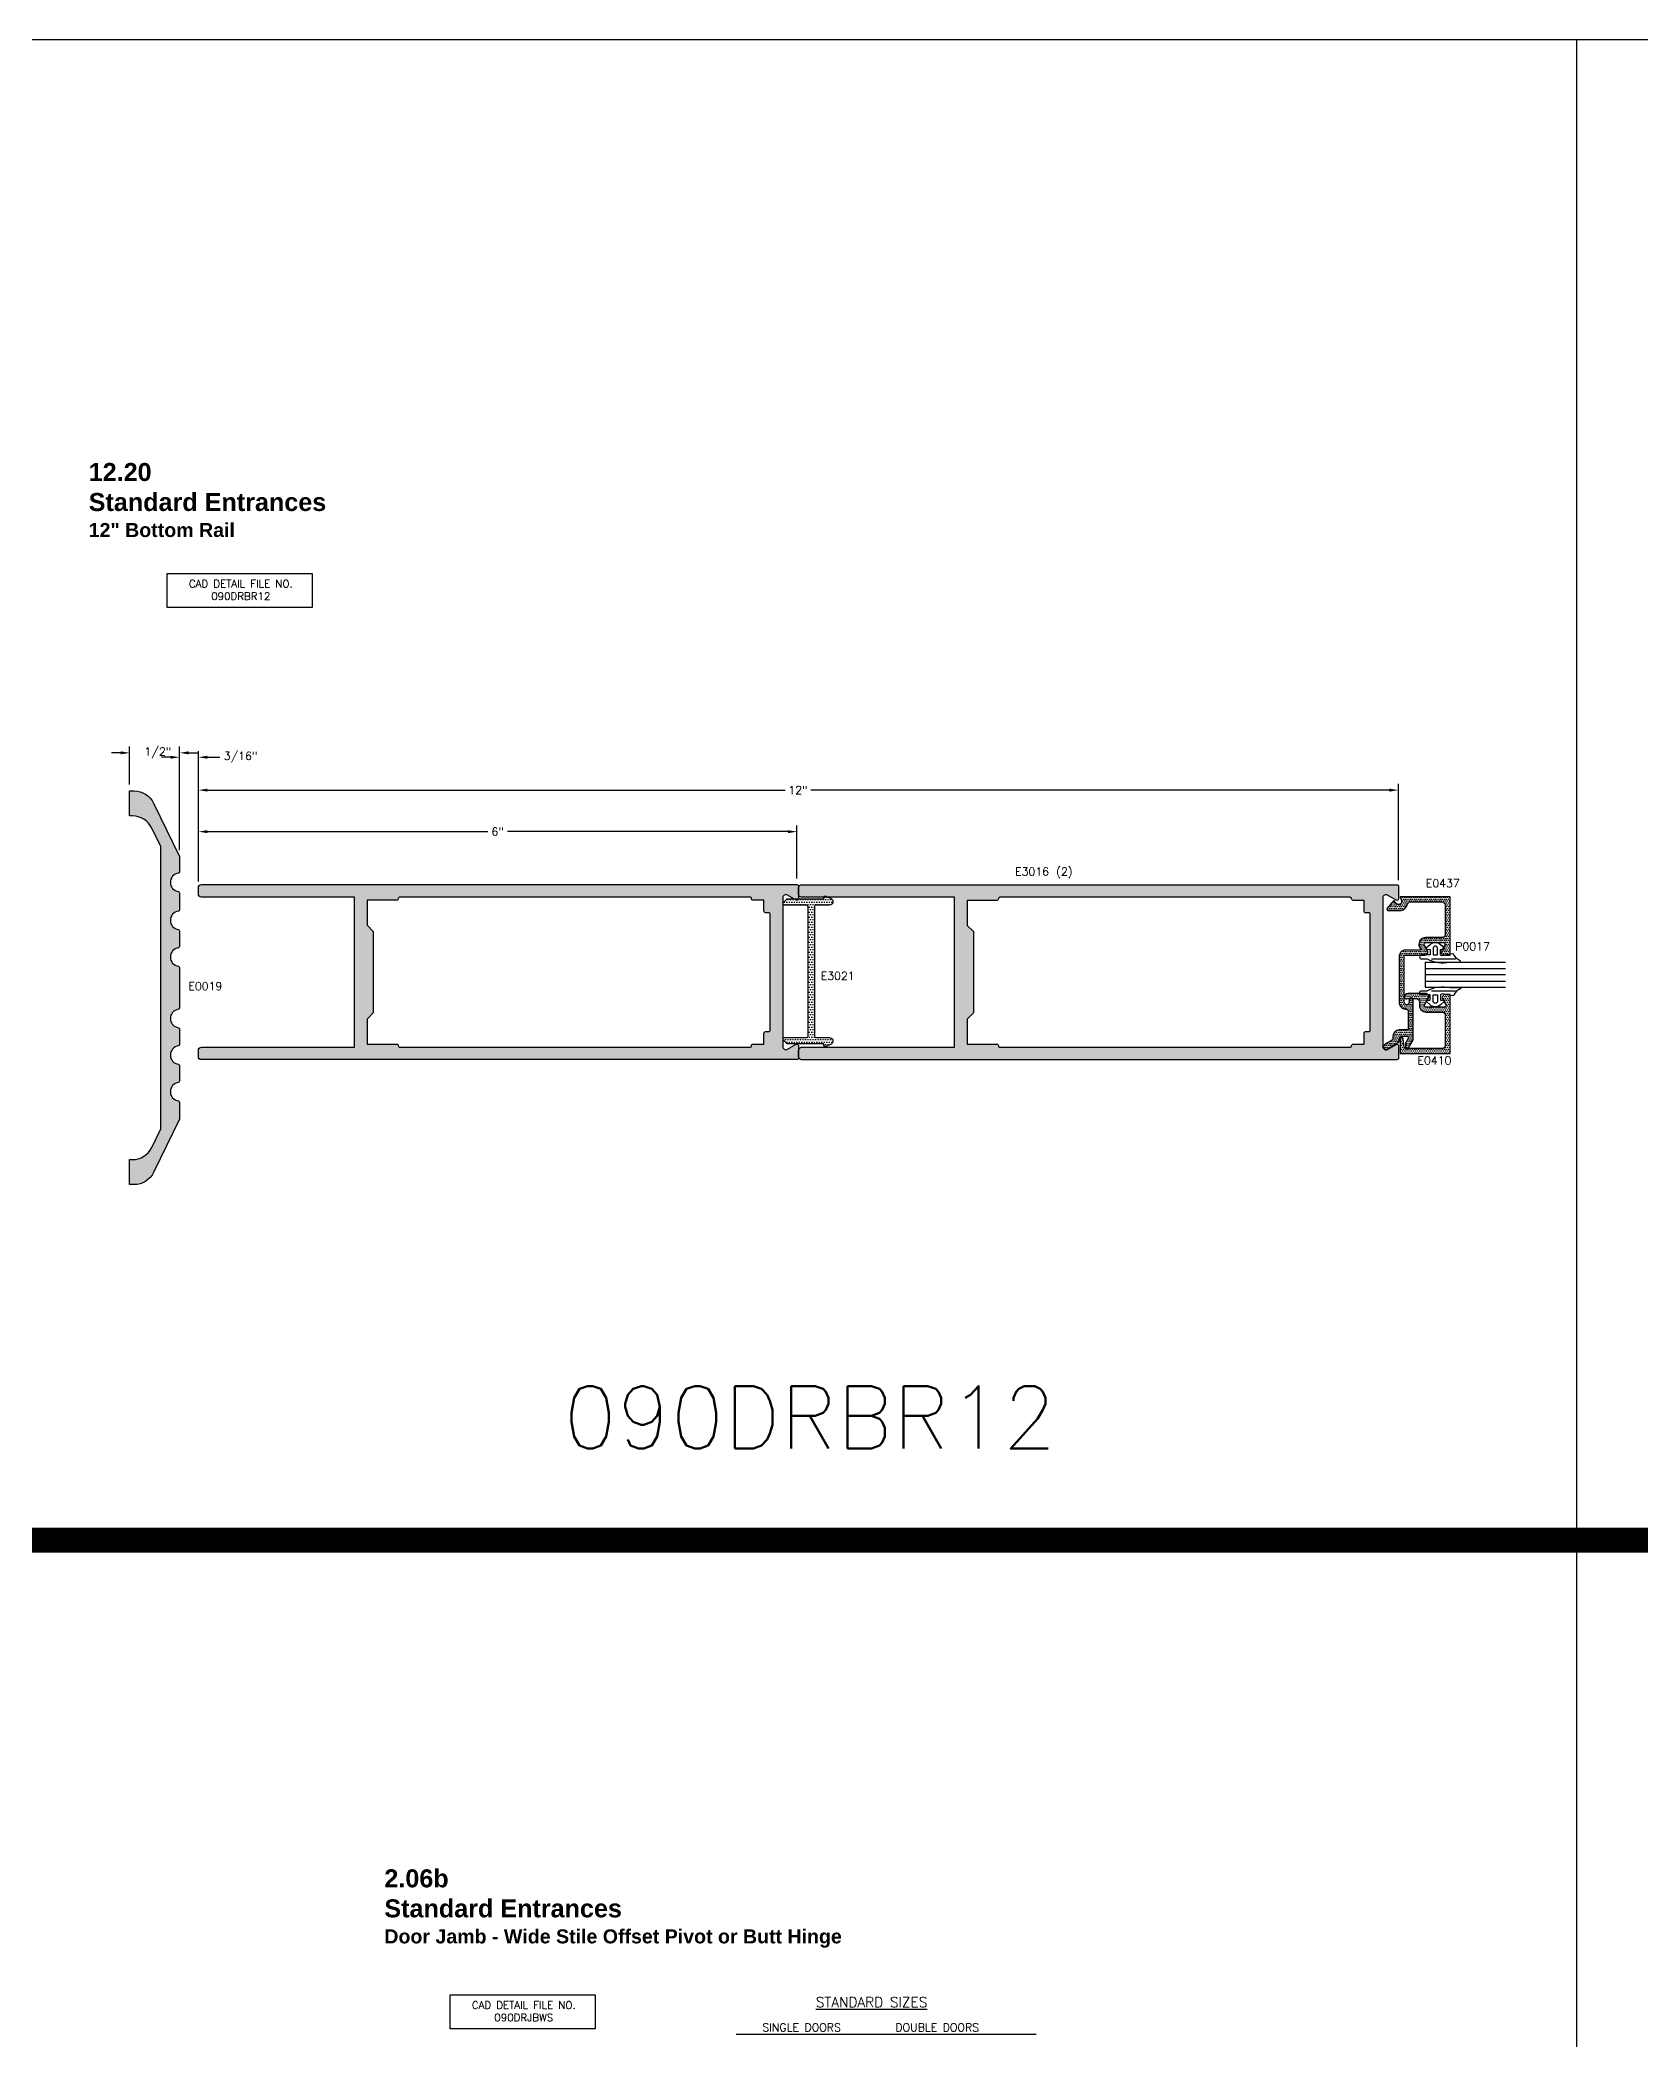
# Model space of a CAD drawing. Extents: x 0 to 130, y 0 to 90.
# Drawn here: x 59.54 to 75.54, y 69.89 to 89.88 of the extents above; entities that cross this region are included whole.
import ezdxf

# ---------------------------------------------------------------- set-up
doc = ezdxf.new("R2010")
doc.units = 0
doc.header["$MEASUREMENT"] = 0
doc.header["$PDMODE"] = 3
doc.layers.get('0').update_dxf_attribs({"linetype": 'CONTINUOUS'})
doc.layers.get('DEFPOINTS').update_dxf_attribs({"linetype": 'CONTINUOUS'})
for name, color, linetype in [('R-ANNO-DIMS', 3, 'CONTINUOUS'), ('R-ANNO-TEXT', 6, 'CONTINUOUS'), ('R-DET1', 4, 'CONTINUOUS'), ('R-DET2', 2, 'CONTINUOUS'), ('R-DET3', 5, 'CONTINUOUS'), ('R-OTLN', 1, 'CONTINUOUS'), ('R-PAT1', 5, 'CONTINUOUS'), ('TITLE', 7, 'CONTINUOUS')]:
    doc.layers.add(name, color=color, linetype=linetype)
doc.styles.get("Standard").update_dxf_attribs({"font": 'simplex'})
doc.dimstyles.new('1X', dxfattribs={"dimscale": 0, "dimtxt": 0.08, "dimasz": 0.09, "dimexe": 0.062, "dimexo": 0.062, "dimgap": 0.045, "dimtad": 0, "dimdec": 4, "dimzin": 4, "dimtxsty": 'STANDARD', "dimcen": 0, "dimazin": 3, "dimtp": 0.02, "dimtfac": 1, "dimtdec": 4, "dimtofl": 0, "dimtmove": 0, "dimatfit": 3, "dimtolj": 1, "dimtzin": 4})
pattern_1 = [(0, (59.336446, 75.35824), (0.015625, 0.03125), [0, -0.03125])]
pattern_2 = [(0, (66.070017, 76.413997), (0.009375, 0.01875), [0, -0.01875])]

# ---------------------------------------------------------------- blocks, each defined once
blk = doc.blocks.new('*D24')
at = {"layer": 'DEFPOINTS', "color": 0}
for p in [(60.94, 82.751), (60.44, 82.371), (60.94, 81.715)]:
    blk.add_point(p, dxfattribs=at)
at = {"layer": 'R-ANNO-DIMS', "color": 0}
for p, q in [((60.44, 82.433), (60.44, 82.813)), ((60.94, 81.777), (60.94, 82.813)), ((60.35, 82.751), (60.26, 82.751)), ((61.03, 82.751), (61.12, 82.751))]:
    blk.add_line(p, q, dxfattribs=at)
for points in [[(60.35, 82.766), (60.35, 82.736), (60.44, 82.751)], [(61.03, 82.766), (61.03, 82.736), (60.94, 82.751)]]:
    blk.add_solid(points, dxfattribs=at)
at = {"layer": 'R-ANNO-DIMS', "color": 0, "insert": (60.723, 82.751), "char_height": 0.08, "attachment_point": 5}
blk.add_mtext('\\A1;1/2"', dxfattribs=at)
blk = doc.blocks.new('E0019')
blk.add_lwpolyline([(0.173, -5.364), (0.574, -5.364, -0.373966), (0.589, -5.376, 0.869538), (0.773, -5.376, -0.373966), (0.788, -5.364), (0.94, -5.364, -0.373966), (0.955, -5.376, 0.869538), (1.139, -5.376, -0.373966), (1.154, -5.364), (1.306, -5.364, -0.373966), (1.321, -5.376, 0.869538), (1.505, -5.376, -0.373966), (1.52, -5.364), (1.686, -5.364), (2.22, -5.624, -0.286745), (2.342, -5.82), (2.342, -5.864), (2.092, -5.864), (2.092, -5.837, 0.286745), (1.97, -5.641), (1.785, -5.551), (0.373, -5.551), (-1.038, -5.551), (-1.223, -5.641, 0.286745), (-1.345, -5.837), (-1.345, -5.864), (-1.595, -5.864), (-1.595, -5.82, -0.286745), (-1.473, -5.624), (-0.939, -5.364), (-0.787, -5.364, -0.373976), (-0.772, -5.376, 0.86954), (-0.588, -5.376, -0.373972), (-0.573, -5.364), (-0.407, -5.364, -0.37404), (-0.392, -5.376, 0.869538), (-0.208, -5.376, -0.373968), (-0.193, -5.364), (-0.041, -5.364, -0.374014), (-0.026, -5.376, 0.86954), (0.158, -5.376, -0.373967)], format="xyb", close=True)
blk = doc.blocks.new('*D23')
at = {"layer": 'DEFPOINTS', "color": 0}
for p in [(61.128, 82.378), (61.128, 81.402), (73.128, 81.417)]:
    blk.add_point(p, dxfattribs=at)
at = {"layer": 'R-ANNO-DIMS', "color": 0}
for p, q in [((61.128, 81.464), (61.128, 82.44)), ((61.218, 82.378), (66.994, 82.378)), ((73.038, 82.378), (67.252, 82.378)), ((73.128, 81.479), (73.128, 82.44))]:
    blk.add_line(p, q, dxfattribs=at)
for points in [[(61.218, 82.393), (61.218, 82.363), (61.128, 82.378)], [(73.038, 82.393), (73.038, 82.363), (73.128, 82.378)]]:
    blk.add_solid(points, dxfattribs=at)
at = {"layer": 'R-ANNO-DIMS', "color": 0, "insert": (67.123, 82.378), "char_height": 0.08, "attachment_point": 5}
blk.add_mtext('\\A1;12"', dxfattribs=at)
blk = doc.blocks.new('*D25')
at = {"layer": 'DEFPOINTS', "color": 0}
for p in [(67.113, 81.963), (61.128, 81.402), (67.113, 81.433)]:
    blk.add_point(p, dxfattribs=at)
at = {"layer": 'R-ANNO-DIMS', "color": 0}
for p, q in [((61.128, 81.464), (61.128, 82.025)), ((61.218, 81.963), (64.022, 81.963)), ((67.023, 81.963), (64.219, 81.963)), ((67.113, 81.495), (67.113, 82.025))]:
    blk.add_line(p, q, dxfattribs=at)
for points in [[(61.218, 81.978), (61.218, 81.948), (61.128, 81.963)], [(67.023, 81.978), (67.023, 81.948), (67.113, 81.963)]]:
    blk.add_solid(points, dxfattribs=at)
at = {"layer": 'R-ANNO-DIMS', "color": 0, "insert": (64.12, 81.963), "char_height": 0.08, "attachment_point": 5}
blk.add_mtext('\\A1;6"', dxfattribs=at)
blk = doc.blocks.new('*D26')
at = {"layer": 'DEFPOINTS', "color": 0}
for p in [(61.128, 82.707), (60.94, 81.871), (61.128, 81.402)]:
    blk.add_point(p, dxfattribs=at)
at = {"layer": 'R-ANNO-DIMS', "color": 0}
for p, q in [((60.94, 81.933), (60.94, 82.769)), ((61.128, 81.464), (61.128, 82.769)), ((60.85, 82.707), (60.76, 82.707)), ((61.218, 82.707), (61.341, 82.707))]:
    blk.add_line(p, q, dxfattribs=at)
for points in [[(60.85, 82.722), (60.85, 82.692), (60.94, 82.707)], [(61.218, 82.722), (61.218, 82.692), (61.128, 82.707)]]:
    blk.add_solid(points, dxfattribs=at)
at = {"layer": 'R-ANNO-DIMS', "color": 0, "insert": (61.55, 82.707), "char_height": 0.08, "attachment_point": 5}
blk.add_mtext('\\A1;3/16"', dxfattribs=at)

msp = doc.modelspace()

# ---------------------------------------------------------------- hatches: boundary and pattern name
at = {"layer": 'R-PAT1'}
h = msp.add_hatch(dxfattribs=at)
h.set_pattern_fill('DOTS', color=256, scale=0.5, style=0)
h.set_pattern_definition([(0, (50.670052, 67.63487), (0.015625, 0.03125), [0, -0.03125])])
edge = h.paths.add_edge_path()
edge.add_line((60.9399305, 80.6026814), (60.9399305, 80.2015876))
edge.add_arc((60.9249305, 80.2015876), 0.015, -82.01641603, 0, ccw=False)
edge.add_arc((60.9399306, 80.094634), 0.0930003, 97.98358397, 262.01641603)
edge.add_arc((60.9249305, 79.9876804), 0.015, 0, 82.01641603, ccw=False)
edge.add_line((60.9399305, 79.9876804), (60.9399305, 79.8355866))
edge.add_arc((60.9249305, 79.8355866), 0.015, -82.01639592, 0, ccw=False)
edge.add_arc((60.9399305, 79.728634), 0.0929994, 97.98360408, 262.01639592)
edge.add_arc((60.9249305, 79.6216814), 0.015, 0, 82.01639592, ccw=False)
edge.add_line((60.9399305, 79.6216814), (60.9399305, 79.4695876))
edge.add_arc((60.9249305, 79.4695876), 0.015, -82.01641706, 0, ccw=False)
edge.add_arc((60.9399306, 79.362634), 0.0930004, 97.98358294, 262.01641706)
edge.add_arc((60.9249305, 79.2556804), 0.015, 0, 82.01641706, ccw=False)
edge.add_line((60.9399305, 79.2556804), (60.9399305, 79.0896342))
edge.add_line((60.9399305, 79.0896342), (60.6796935, 78.5560692))
edge.add_arc((60.4837564, 78.6516341), 0.218, 270, 334, ccw=False)
edge.add_line((60.4837564, 78.4336341), (60.4399305, 78.4336341))
edge.add_line((60.4399305, 78.4336341), (60.4399305, 78.68364))
edge.add_line((60.4399305, 78.68364), (60.4666171, 78.68364))
edge.add_arc((60.4666171, 78.90164), 0.218, 270, 334)
edge.add_line((60.6625542, 78.8060751), (60.7524305, 78.9903487))
edge.add_line((60.7524305, 78.9903487), (60.7524305, 80.402134))
edge.add_line((60.7524305, 80.402134), (60.7524305, 81.81392))
edge.add_line((60.7524305, 81.81392), (60.6625542, 81.9981936))
edge.add_arc((60.4666171, 81.9026287), 0.218, 26, 90)
edge.add_line((60.4666171, 82.1206287), (60.4399305, 82.1206287))
edge.add_line((60.4399305, 82.1206287), (60.4399305, 82.3706346))
edge.add_line((60.4399305, 82.3706346), (60.4837564, 82.3706346))
edge.add_arc((60.4837564, 82.1526346), 0.218, 26, 90, ccw=False)
edge.add_line((60.6796935, 82.2481995), (60.9399306, 81.7146343))
edge.add_line((60.9399306, 81.7146343), (60.9399305, 81.5625415))
edge.add_arc((60.9249308, 81.5625412), 0.0149997, -82.01712207, 0.00127834, ccw=False)
edge.add_arc((60.9399305, 81.4555882), 0.0929999, 97.983519, 262.01653234)
edge.add_arc((60.9249307, 81.3486352), 0.0149997, -0.0008002, 82.0167076, ccw=False)
edge.add_line((60.9399305, 81.348635), (60.9399305, 81.182588))
edge.add_arc((60.9249331, 81.1825864), 0.0149974, -82.02484822, 0.00633063, ccw=False)
edge.add_arc((60.9399307, 81.0756348), 0.0930006, 97.98360053, 262.01636732)
edge.add_arc((60.9249306, 80.968681), 0.015, 0, 82.01677177, ccw=False)
edge.add_line((60.9399306, 80.968681), (60.939931, 80.816588))
edge.add_arc((60.9249326, 80.8165873), 0.0149984, -82.02309577, 0.0028825, ccw=False)
edge.add_arc((60.9399305, 80.709635), 0.0930003, 97.98342376, 262.01646856)
edge.add_arc((60.9249305, 80.6026814), 0.015, 0, 82.01646856, ccw=False)
h = msp.add_hatch(dxfattribs=at)
h.set_pattern_fill('DOTS', color=256, scale=0.5, style=0)
h.set_pattern_definition(pattern_1)
edge = h.paths.add_edge_path()
edge.add_line((67.1279305, 81.4181346), (67.1279305, 81.2921346))
edge.add_arc((67.1129305, 81.292125), 0.015, -119.9999932, 0.03672806, ccw=False)
edge.add_line((67.1054305, 81.2791346), (67.0184305, 81.3293346))
edge.add_arc((67.0029305, 81.3024877), 0.031, 60.00003774, 179.91344951)
edge.add_line((66.9719305, 81.3025346), (66.9719305, 79.8137346))
edge.add_arc((67.0029305, 79.8137814), 0.031, 180.08655049, 299.99996226)
edge.add_line((67.0184305, 79.7869346), (67.1053305, 79.8370346))
edge.add_arc((67.1129661, 79.8241647), 0.0149645, -0.11536892, 120.68022575, ccw=False)
edge.add_line((67.1279305, 79.8241346), (67.1279305, 79.6981346))
edge.add_arc((67.1130773, 79.6979877), 0.0148539, -90.56635715, 0.56635715, ccw=False)
edge.add_line((67.1129305, 79.6831346), (61.1589305, 79.6831346))
edge.add_arc((61.159, 79.7142041), 0.0310696, 180.12822339, 269.87177661, ccw=False)
edge.add_line((61.1279305, 79.7141346), (61.1279305, 79.7771346))
edge.add_arc((61.159, 79.777065), 0.0310696, 90.12822339, 179.87177661, ccw=False)
edge.add_line((61.1589305, 79.8081346), (62.6899305, 79.8081346))
edge.add_line((62.6899305, 79.8081346), (62.6899305, 81.3081346))
edge.add_line((62.6899305, 81.3081346), (61.1589305, 81.3081346))
edge.add_arc((61.159, 81.3392041), 0.0310696, 180.12822339, 269.87177661, ccw=False)
edge.add_line((61.1279305, 81.3391346), (61.1279305, 81.4021346))
edge.add_arc((61.159, 81.402065), 0.0310696, 90.12822339, 179.87177661, ccw=False)
edge.add_line((61.1589305, 81.4331346), (67.1129305, 81.4331346))
edge.add_arc((67.1130773, 81.4182814), 0.0148539, -0.56635715, 90.56635715, ccw=False)
edge = h.paths.add_edge_path(flags=16)
edge.add_arc((66.6739756, 79.8241317), 0.0149991, 89.99673959, 179.99944057, ccw=False)
edge.add_line((66.6739764, 79.8391308), (66.7834754, 79.8391308))
edge.add_line((66.7834754, 79.8391308), (66.7834754, 79.9491308))
edge.add_arc((66.7984754, 79.9491308), 0.015, 90, 180, ccw=False)
edge.add_line((66.7984754, 79.9641308), (66.8309754, 79.9641308))
edge.add_arc((66.8309754, 79.9791308), 0.015, 270, 360)
edge.add_line((66.8459754, 79.9791308), (66.8459754, 81.1371308))
edge.add_arc((66.8309754, 81.1371308), 0.015, 360, 450)
edge.add_line((66.8309754, 81.1521308), (66.7984754, 81.1521308))
edge.add_arc((66.7984754, 81.1671308), 0.015, 180, 270, ccw=False)
edge.add_line((66.7834754, 81.1671308), (66.7834754, 81.2771308))
edge.add_line((66.7834754, 81.2771308), (66.6739754, 81.2771344))
edge.add_arc((66.6739754, 81.2921344), 0.015, 180, 270, ccw=False)
edge.add_line((66.6589754, 81.2921344), (66.6589754, 81.2931338))
edge.add_arc((66.6439764, 81.2931338), 0.014999, 360, 450)
edge.add_line((66.6439764, 81.3081328), (63.1421096, 81.3081328))
edge.add_arc((63.1419753, 81.2931325), 0.0150009, 89.48699299, 179.99675073)
edge.add_line((63.1269744, 81.2931334), (63.1269744, 81.292134))
edge.add_arc((63.1119744, 81.292134), 0.015, 269.48752927, 360, ccw=False)
edge.add_line((63.1118403, 81.2771346), (62.8149734, 81.2771346))
edge.add_line((62.8149734, 81.2771346), (62.8149734, 81.0271346))
edge.add_line((62.8149734, 81.0271346), (62.8769734, 80.9651343))
edge.add_line((62.8769734, 80.9651343), (62.8769734, 80.1511318))
edge.add_line((62.8769734, 80.1511318), (62.8149734, 80.0891308))
edge.add_line((62.8149734, 80.0891308), (62.8149734, 79.8391308))
edge.add_line((62.8149734, 79.8391308), (63.1118012, 79.8391308))
edge.add_arc((63.1119744, 79.8241318), 0.015, 0, 90.66159835, ccw=False)
edge.add_line((63.1269744, 79.8241318), (63.1269744, 79.8231318))
edge.add_arc((63.1419753, 79.8231326), 0.0150009, 180.0032461, 270.662128)
edge.add_line((63.1421486, 79.8081328), (66.6439764, 79.8081328))
edge.add_arc((66.6439764, 79.8231328), 0.015, 270, 360)
edge.add_line((66.6589764, 79.8231328), (66.6589764, 79.8241328))
h = msp.add_hatch(dxfattribs=at)
h.set_pattern_fill('DOTS', color=256, scale=0.5, style=0)
h.set_pattern_definition(pattern_1)
edge = h.paths.add_edge_path(flags=16)
edge.add_arc((72.6739756, 79.8231317), 0.0149991, 89.99673959, 179.99944057, ccw=False)
edge.add_line((72.6739764, 79.8381308), (72.7834754, 79.8381308))
edge.add_line((72.7834754, 79.8381308), (72.7834754, 79.9481308))
edge.add_arc((72.7984754, 79.9481308), 0.015, 90, 180, ccw=False)
edge.add_line((72.7984754, 79.9631308), (72.8309754, 79.9631308))
edge.add_arc((72.8309754, 79.9781308), 0.015, 270, 360)
edge.add_line((72.8459754, 79.9781308), (72.8459754, 81.1361308))
edge.add_arc((72.8309754, 81.1361308), 0.015, 0, 90)
edge.add_line((72.8309754, 81.1511308), (72.7984754, 81.1511308))
edge.add_arc((72.7984754, 81.1661308), 0.015, 180, 270, ccw=False)
edge.add_line((72.7834754, 81.1661308), (72.7834754, 81.2761308))
edge.add_line((72.7834754, 81.2761308), (72.6739754, 81.2761344))
edge.add_arc((72.6739754, 81.2911344), 0.015, 180, 270, ccw=False)
edge.add_line((72.6589754, 81.2911344), (72.6589754, 81.2921338))
edge.add_arc((72.6439764, 81.2921338), 0.014999, 0, 90)
edge.add_line((72.6439764, 81.3071328), (69.1421096, 81.3071328))
edge.add_arc((69.1419753, 81.2921325), 0.0150009, 89.48699299, 179.99675073)
edge.add_line((69.1269744, 81.2921334), (69.1269744, 81.291134))
edge.add_arc((69.1119744, 81.291134), 0.015, 269.48752927, 360, ccw=False)
edge.add_line((69.1118403, 81.2761346), (68.8149734, 81.2761346))
edge.add_line((68.8149734, 81.2761346), (68.8149734, 81.0261346))
edge.add_line((68.8149734, 81.0261346), (68.8769734, 80.9641343))
edge.add_line((68.8769734, 80.9641343), (68.8769734, 80.1501318))
edge.add_line((68.8769734, 80.1501318), (68.8149734, 80.0881308))
edge.add_line((68.8149734, 80.0881308), (68.8149734, 79.8381308))
edge.add_line((68.8149734, 79.8381308), (69.1118012, 79.8381308))
edge.add_arc((69.1119744, 79.8231318), 0.015, 0, 90.66159835, ccw=False)
edge.add_line((69.1269744, 79.8231318), (69.1269744, 79.8221318))
edge.add_arc((69.1419753, 79.8221326), 0.0150009, 180.0032461, 270.662128)
edge.add_line((69.1421486, 79.8071328), (72.6439764, 79.8071328))
edge.add_arc((72.6439764, 79.8221328), 0.015, 270, 360)
edge.add_line((72.6589764, 79.8221328), (72.6589764, 79.8231328))
edge = h.paths.add_edge_path()
edge.add_line((73.1279305, 81.4171346), (73.1279305, 81.2911346))
edge.add_arc((73.1129305, 81.291125), 0.015, -119.9999932, 0.03672806, ccw=False)
edge.add_line((73.1054305, 81.2781346), (73.0184305, 81.3283346))
edge.add_arc((73.0029305, 81.3014877), 0.031, 60.00003774, 179.91344951)
edge.add_line((72.9719305, 81.3015346), (72.9719305, 79.8127346))
edge.add_arc((73.0029305, 79.8127814), 0.031, 180.08655049, 299.99996226)
edge.add_line((73.0184305, 79.7859346), (73.1053305, 79.8360346))
edge.add_arc((73.1129661, 79.8231647), 0.0149645, -0.11536892, 120.68022575, ccw=False)
edge.add_line((73.1279305, 79.8231346), (73.1279305, 79.6971346))
edge.add_arc((73.1130773, 79.6969877), 0.0148539, -90.56635715, 0.56635715, ccw=False)
edge.add_line((73.1129305, 79.6821346), (67.1589305, 79.6821346))
edge.add_arc((67.159, 79.7132041), 0.0310696, 180.12822339, 269.87177661, ccw=False)
edge.add_line((67.1279305, 79.7131346), (67.1279305, 79.7761346))
edge.add_arc((67.159, 79.776065), 0.0310696, 90.12822339, 179.87177661, ccw=False)
edge.add_line((67.1589305, 79.8071346), (68.6899305, 79.8071346))
edge.add_line((68.6899305, 79.8071346), (68.6899305, 81.3071346))
edge.add_line((68.6899305, 81.3071346), (67.1589305, 81.3071346))
edge.add_arc((67.159, 81.3382041), 0.0310696, 180.12822339, 269.87177661, ccw=False)
edge.add_line((67.1279305, 81.3381346), (67.1279305, 81.4011346))
edge.add_arc((67.159, 81.401065), 0.0310696, 90.12822339, 179.87177661, ccw=False)
edge.add_line((67.1589305, 81.4321346), (73.1129305, 81.4321346))
edge.add_arc((73.1130773, 81.4172814), 0.0148539, -0.56635715, 90.56635715, ccw=False)
h = msp.add_hatch(dxfattribs=at)
h.set_pattern_fill('DOTS', color=256, scale=0.4, style=0)
h.set_pattern_definition([(0, (59.336446, 75.358241), (0.0125, 0.025), [0, -0.025])])
edge = h.paths.add_edge_path()
edge.add_line((67.4397544, 81.2284076), (67.3030251, 81.2284076))
edge.add_arc((67.3030251, 81.2124076), 0.016, 90, 180.00453232)
edge.add_line((67.2870251, 81.2124064), (67.2871273, 79.9200327))
edge.add_arc((67.3031273, 79.920034), 0.016, 180.00453232, 270)
edge.add_line((67.3031273, 79.904034), (67.4397544, 79.904034))
edge.add_arc((67.4397544, 79.871034), 0.033, 0, 90, ccw=False)
edge.add_line((67.4727544, 79.871034), (67.4727544, 79.8686755))
edge.add_arc((67.4397544, 79.8686755), 0.033, -65.35568017, 0, ccw=False)
edge.add_line((67.4535149, 79.8386813), (67.4021199, 79.8151027))
edge.add_arc((67.3958651, 79.8287364), 0.015, 180, 294.64431983, ccw=False)
edge.add_line((67.3808651, 79.8287364), (67.3808651, 79.8409078))
edge.add_line((67.3808651, 79.8409078), (67.0223411, 79.8409078))
edge.add_arc((67.0223411, 79.8559078), 0.015, 225, 270, ccw=False)
edge.add_line((67.0117345, 79.8453012), (66.9792345, 79.8778012))
edge.add_arc((66.9898411, 79.8884078), 0.015, 90, 225, ccw=False)
edge.add_line((66.9898411, 79.9034078), (67.2089, 79.9034078))
edge.add_arc((67.2089, 79.9190328), 0.015625, 270, 360)
edge.add_line((67.224525, 79.9190328), (67.224525, 81.2134088))
edge.add_arc((67.209525, 81.2134076), 0.015, 0.00457397, 90)
edge.add_line((67.209525, 81.2284076), (66.9898411, 81.2284076))
edge.add_arc((66.9898411, 81.2434076), 0.015, 135, 270, ccw=False)
edge.add_line((66.9792345, 81.2540142), (67.0117345, 81.2865142))
edge.add_arc((67.0223411, 81.2759076), 0.015, 90, 135, ccw=False)
edge.add_line((67.0223411, 81.2909076), (67.3808651, 81.2909076))
edge.add_line((67.3808651, 81.2909076), (67.3808651, 81.3037052))
edge.add_arc((67.3958651, 81.3037052), 0.015, 65.35568017, 180, ccw=False)
edge.add_line((67.4021199, 81.3173389), (67.4535149, 81.2937603))
edge.add_arc((67.4397544, 81.2637662), 0.033, 0, 65.35568017, ccw=False)
edge.add_line((67.4727544, 81.2637662), (67.4727544, 81.2614076))
edge.add_arc((67.4397544, 81.2614076), 0.033, 270, 360, ccw=False)
h = msp.add_hatch(dxfattribs=at)
h.set_pattern_fill('DOTS', color=256, scale=0.3, style=0)
h.set_pattern_definition(pattern_2)
edge = h.paths.add_edge_path()
edge.add_line((73.2249202, 79.8952784), (73.1969305, 79.8467974))
edge.add_line((73.1969305, 79.8467974), (73.1969304, 79.8027794))
edge.add_arc((73.2119304, 79.8027794), 0.015, 180, 330.00003618)
edge.add_line((73.2249208, 79.7952794), (73.2749301, 79.8819004))
edge.add_line((73.2749301, 79.8819004), (73.27493, 80.2788614))
edge.add_arc((73.2549304, 80.2788614), 0.0199996, 0, 97.42321911)
edge.add_arc((73.2549296, 80.2788617), 0.0199992, 97.42114952, 180.00082691)
edge.add_line((73.2349304, 80.2788614), (73.2349306, 80.2568624))
edge.add_arc((73.2099306, 80.2568624), 0.025, -179.99770817, 0, ccw=False)
edge.add_line((73.1849306, 80.2568614), (73.1849305, 80.4872811))
edge.add_line((73.1849305, 80.4872811), (73.1849303, 80.7137787))
edge.add_arc((73.1999303, 80.7137787), 0.015, 90, 180, ccw=False)
edge.add_line((73.1999303, 80.7287787), (73.3904363, 80.7287802))
edge.add_arc((73.3904363, 80.7597802), 0.031, 270, 389.99998846)
edge.add_line((73.4172831, 80.7752802), (73.3849514, 80.8312787))
edge.add_arc((73.3979417, 80.8387787), 0.0149999, 90, 210.00015481, ccw=False)
edge.add_line((73.3979417, 80.8537786), (73.5799304, 80.8537787))
edge.add_arc((73.5799304, 80.8387787), 0.015, -30.00005931, 90, ccw=False)
edge.add_line((73.5929208, 80.8312787), (73.5605895, 80.7752802))
edge.add_arc((73.5874363, 80.7597802), 0.0310001, 149.99999305, 270)
edge.add_line((73.5874363, 80.7287801), (73.6449305, 80.7287819))
edge.add_line((73.6449305, 80.7287819), (73.6449305, 81.3097794))
edge.add_line((73.6449305, 81.3097794), (73.1449305, 81.3097794))
edge.add_line((73.1449305, 81.3097794), (73.1587165, 81.2752864))
edge.add_arc((73.1299304, 81.2637818), 0.0309999, -142.52509165, 21.78460925, ccw=False)
edge.add_line((73.1053282, 81.244921), (73.081303, 81.2758744))
edge.add_line((73.081303, 81.2758744), (73.0163157, 81.1984239))
edge.add_arc((73.0278055, 81.188781), 0.015, 139.99469487, 270)
edge.add_line((73.0278055, 81.173781), (73.1533711, 81.1737843))
edge.add_arc((73.1299305, 81.2637816), 0.0929999, 284.5988619, 343.60513802)
edge.add_arc((73.2488884, 81.2287819), 0.031, 90, 163.60501923, ccw=False)
edge.add_line((73.2488884, 81.2597819), (73.5639306, 81.2597819))
edge.add_arc((73.5639306, 81.2287819), 0.031, 0.00001848, 90, ccw=False)
edge.add_line((73.5949306, 81.2287819), (73.5949306, 80.9347794))
edge.add_arc((73.5639306, 80.9347794), 0.031, -90.00003697, 0, ccw=False)
edge.add_line((73.5639306, 80.9037794), (73.3979417, 80.9037787))
edge.add_arc((73.3979417, 80.8387787), 0.065, 90, 180.245403)
edge.add_line((73.3329423, 80.8385003), (73.3329417, 80.8213608))
edge.add_line((73.3329417, 80.8213608), (73.3575252, 80.7787812))
edge.add_line((73.3575252, 80.7787812), (73.1999306, 80.7787787))
edge.add_arc((73.1999306, 80.7137787), 0.065, 90, 180)
edge.add_line((73.1349306, 80.7137787), (73.1349302, 80.2568624))
edge.add_arc((73.2049336, 80.2568638), 0.0700034, 180.00112628, 273.36963362)
edge.add_arc((73.2099306, 80.1720074), 0.015, 0, 93.37247196, ccw=False)
edge.add_line((73.2249306, 80.1720074), (73.2249305, 79.9947804))
edge.add_arc((73.2099306, 79.9947804), 0.0149999, -90, 0, ccw=False)
edge.add_line((73.2099306, 79.9797805), (73.1349305, 79.9797814))
edge.add_arc((73.1349305, 79.9177814), 0.062, 90, 180)
edge.add_line((73.0729305, 79.9177814), (73.0729304, 79.8907234))
edge.add_arc((73.0579304, 79.8907234), 0.015, -59.99927222, 0, ccw=False)
edge.add_line((73.0654306, 79.8777331), (72.9905482, 79.8344991))
edge.add_arc((73.0029305, 79.8127814), 0.0249996, 119.68959132, 300.33879134)
edge.add_line((73.0155581, 79.7912054), (73.1274306, 79.8557911))
edge.add_arc((73.1199304, 79.8687814), 0.015, 300.00072778, 360)
edge.add_line((73.1349304, 79.8687814), (73.1349304, 79.8867794))
edge.add_arc((73.1659304, 79.8867794), 0.031, 90, 180, ccw=False)
edge.add_line((73.1659304, 79.9177794), (73.2119297, 79.9177774))
edge.add_arc((73.2119297, 79.9027784), 0.014999, -29.99977284, 90, ccw=False)
h = msp.add_hatch(dxfattribs=at)
h.set_pattern_fill('DOTS', color=256, scale=0.3, style=0)
h.set_pattern_definition(pattern_2)
edge = h.paths.add_edge_path()
edge.add_arc((73.2046715, 80.3060904), 0.0149998, 180, 278.05026129)
edge.add_line((73.2067721, 80.2912384), (73.2296716, 80.2944744))
edge.add_line((73.2296716, 80.2944744), (73.3067104, 80.2944764))
edge.add_arc((73.3067104, 80.2634764), 0.031, 0, 90, ccw=False)
edge.add_line((73.3377104, 80.2634764), (73.3377102, 80.2246644))
edge.add_arc((73.4027101, 80.2244754), 0.0650002, 179.8334012, 270.13081044)
edge.add_line((73.4028585, 80.1594754), (73.5636717, 80.1594744))
edge.add_arc((73.5636717, 80.1284744), 0.031, 0, 90, ccw=False)
edge.add_line((73.5946717, 80.1284744), (73.5946717, 79.8244774))
edge.add_arc((73.5636717, 79.8244774), 0.031, -90, 0, ccw=False)
edge.add_line((73.5636717, 79.7934774), (73.1999651, 79.7934744))
edge.add_arc((73.1999651, 79.8084744), 0.015, 186.99984418, 270, ccw=False)
edge.add_line((73.1850769, 79.8066464), (73.1745595, 79.8923034))
edge.add_arc((73.1596714, 79.8904754), 0.0149999, 6.99984418, 180)
edge.add_line((73.1446715, 79.8904754), (73.1446716, 79.7434764))
edge.add_line((73.1446716, 79.7434764), (73.6446716, 79.7434764))
edge.add_line((73.6446716, 79.7434764), (73.6446716, 80.3344758))
edge.add_line((73.6446716, 80.3344758), (73.597365, 80.3344774))
edge.add_arc((73.597365, 80.3034774), 0.031, 90, 210.00000695)
edge.add_line((73.5705183, 80.2879774), (73.60285, 80.2319754))
edge.add_arc((73.5898596, 80.2244754), 0.015, -89.9999618, 29.99998292, ccw=False)
edge.add_line((73.5898596, 80.2094754), (73.4027101, 80.2094754))
edge.add_arc((73.4027101, 80.2244754), 0.015, 150.00003618, 270, ccw=False)
edge.add_line((73.3897197, 80.2319754), (73.4278249, 80.2979754))
edge.add_arc((73.4009782, 80.3134758), 0.0310001, 329.99937129, 450)
edge.add_line((73.4009782, 80.3444759), (73.2206718, 80.3444758))
edge.add_arc((73.2206719, 80.3134756), 0.0310002, 90.00013069, 179.99968448)
edge.add_line((73.1896717, 80.3134758), (73.1896717, 80.3060904))

# ---------------------------------------------------------------- linework, layer by layer
at = {"layer": 'R-ANNO-TEXT'}
msp.add_line((66.5060629, 69.9388589), (69.5066496, 69.9388589), dxfattribs=at)
for points in [[(60.8151646, 84.5455118), (62.2666445, 84.5455118), (62.2666445, 84.203449), (60.8151646, 84.203449)], [(63.6445603, 70.3330382), (65.0960402, 70.3330382), (65.0960402, 69.9909754), (63.6445603, 69.9909754)]]:
    msp.add_lwpolyline(points, close=True, dxfattribs=at)
at = {"layer": 'R-DET1'}
for points in [[(73.2249202, 79.8952784), (73.1969305, 79.8467974), (73.1969304, 79.8027794, 0.7673272388), (73.2249208, 79.7952794), (73.2749301, 79.8819004), (73.27493, 80.2788614, 0.4526903691), (73.2523465, 80.2986934, 0.3767703073), (73.2349304, 80.2788614), (73.2349306, 80.2568624, -0.9999800002), (73.1849306, 80.2568614), (73.1849305, 80.4872811), (73.1849303, 80.7137787, -0.4142135624), (73.1999303, 80.7287787), (73.3904363, 80.7287802, 0.5773502021), (73.4172831, 80.7752802), (73.3849514, 80.8312787, -0.5773511698), (73.3979417, 80.8537786), (73.5799304, 80.8537787, -0.5773506143), (73.5929208, 80.8312787), (73.5605895, 80.7752802, 0.5773503096), (73.5874363, 80.7287801), (73.6449305, 80.7287819), (73.6449305, 81.3097794), (73.1449305, 81.3097794), (73.1587165, 81.2752864, -0.8716619961), (73.1053282, 81.244921), (73.081303, 81.2758744), (73.0163157, 81.1984239, 0.6371028041), (73.0278055, 81.173781), (73.1533711, 81.1737843, 0.2633073116), (73.2191489, 81.2375319, -0.3326800485), (73.2488884, 81.2597819), (73.5639306, 81.2597819, -0.4142134679), (73.5949306, 81.2287819), (73.5949306, 80.9347794, -0.4142137513), (73.5639306, 80.9037794), (73.3979417, 80.9037787, 0.4154686076), (73.3329423, 80.8385003), (73.3329417, 80.8213608), (73.3575252, 80.7787812), (73.1999306, 80.7787787, 0.4142135624), (73.1349306, 80.7137787), (73.1349302, 80.2568624, 0.4315399387), (73.2090482, 80.1869814, -0.4315604593), (73.2249306, 80.1720074), (73.2249305, 79.9947804, -0.4142135624), (73.2099306, 79.9797805), (73.1349305, 79.9797814, 0.4142135624), (73.0729305, 79.9177814), (73.0729304, 79.8907234, -0.2679457889), (73.0654306, 79.8777331), (72.9905482, 79.8344991, 1.0056814477), (73.0155581, 79.7912054), (73.1274306, 79.8557911, 0.2679457889), (73.1349304, 79.8687814), (73.1349304, 79.8867794, -0.4142135624), (73.1659304, 79.9177794), (73.2119297, 79.9177774, -0.5773489476), (73.2249192, 79.8952789)], [(73.1896717, 80.3060904, 0.4559911352), (73.2067721, 80.2912384), (73.2296716, 80.2944744), (73.3067104, 80.2944764, -0.4142135624), (73.3377104, 80.2634764), (73.3377102, 80.2246644, 0.4157347224), (73.4028585, 80.1594754), (73.5636717, 80.1594744, -0.4142135624), (73.5946717, 80.1284744), (73.5946717, 79.8244774, -0.4142135624), (73.5636717, 79.7934774), (73.1999651, 79.7934744, -0.3788668862), (73.1850769, 79.8066464), (73.1745595, 79.8923034, 0.9407073484), (73.1446715, 79.8904754), (73.1446716, 79.7434764), (73.6446716, 79.7434764), (73.6446716, 80.3344758), (73.597365, 80.3344774, 0.5773503096), (73.5705183, 80.2879774), (73.60285, 80.2319754, -0.5773499476), (73.5898596, 80.2094754), (73.4027101, 80.2094754, -0.5773500587), (73.3897197, 80.2319754), (73.4278249, 80.2979754, 0.5773539269), (73.4009782, 80.3444759), (73.2206718, 80.3444758, 0.4142112814), (73.1896717, 80.3134758), (73.1896717, 80.3060904)]]:
    msp.add_lwpolyline(points, format="xyb", dxfattribs=at)
at = {"layer": 'R-DET2'}
for p, q in [((73.394801, 80.6566288), (73.394801, 80.4066288)), ((73.394801, 80.6566288), (74.1969349, 80.6566284)), ((73.394801, 80.5941288), (74.1969349, 80.5941284)), ((74.1969349, 80.5316285), (73.394801, 80.5316288)), ((73.394801, 80.4691288), (74.1969349, 80.4691284)), ((73.394801, 80.4066288), (74.1969349, 80.4066284))]:
    msp.add_line(p, q, dxfattribs=at)
for points in [[(73.6416071, 80.6586475), (73.7397156, 80.6586475, 0.4770370124), (73.7494967, 80.6707286, -0.1690634905), (73.6805905, 80.7326842, 0.3788088369), (73.6699379, 80.7405651), (73.5646212, 80.7213511, -0.3462419148), (73.5487497, 80.731313), (73.5487497, 80.7853999), (73.5789469, 80.7865108, 0.6086559015), (73.5843503, 80.7996555), (73.5477977, 80.8319662, 0.3786170875), (73.4447017, 80.8319662), (73.4081491, 80.7996555, 0.6086559015), (73.4135524, 80.7865108), (73.4437497, 80.7853999), (73.4437497, 80.7303999), (73.3587497, 80.7303999, 1), (73.3587497, 80.6903999), (73.4137892, 80.6903999, 0.1753644489)], [(73.4887497, 80.8164473, 0.3419987131), (73.4737497, 80.7970824), (73.4737497, 80.7383999, 0.4142135624), (73.4817497, 80.7303999), (73.5107497, 80.7303999, 0.4142135624), (73.5187497, 80.7383999), (73.5187497, 80.7970824, 0.3419987131), (73.5037497, 80.8164473, 0.1270166538)], [(73.6416069, 80.4046099), (73.7397155, 80.4046098, -0.4770370124), (73.7494966, 80.3925287, 0.1690634905), (73.6805903, 80.3305732, -0.3788088369), (73.6699377, 80.3226924), (73.5646211, 80.3419065, 0.3462419148), (73.5487495, 80.3319445), (73.5487495, 80.2778576), (73.5789467, 80.2767467, -0.6086559015), (73.5843501, 80.263602), (73.5477974, 80.2312913, -0.3786170875), (73.4447014, 80.2312914), (73.4081488, 80.2636021, -0.6086559015), (73.4135522, 80.2767469), (73.4437495, 80.2778577), (73.4437495, 80.3328577), (73.3587495, 80.3328578, -1), (73.3587495, 80.3728578), (73.413789, 80.3728577, -0.1753644489)], [(73.4887494, 80.2468103, -0.3419987131), (73.4737494, 80.2661752), (73.4737495, 80.3248577, -0.4142135624), (73.4817495, 80.3328577), (73.5107495, 80.3328576, -0.4142135624), (73.5187495, 80.3248576), (73.5187494, 80.2661752, -0.3419987131), (73.5037494, 80.2468103, -0.1270166538)]]:
    msp.add_lwpolyline(points, format="xyb", close=True, dxfattribs=at)
for points in [[(73.4579395, 80.6903999), (73.6977155, 80.6906475)], [(73.4579393, 80.3728577), (73.6977154, 80.3726099)]]:
    msp.add_lwpolyline(points, dxfattribs=at)
at = {"layer": 'R-DET3'}
msp.add_lwpolyline([(67.4397544, 81.2284076), (67.3030251, 81.2284076, 0.4142367316), (67.2870251, 81.2124064), (67.2871273, 79.9200327, 0.4141903936), (67.3031273, 79.904034), (67.4397544, 79.904034, -0.4142135624), (67.4727544, 79.871034), (67.4727544, 79.8686755, -0.2931579789), (67.4535149, 79.8386813), (67.4021199, 79.8151027, -0.546601446), (67.3808651, 79.8287364), (67.3808651, 79.8409078), (67.0223411, 79.8409078, -0.1989123674), (67.0117345, 79.8453012), (66.9792345, 79.8778012, -0.6681786379), (66.9898411, 79.9034078), (67.2089, 79.9034078, 0.4142135624), (67.224525, 79.9190328), (67.224525, 81.2134088, 0.4141901806), (67.209525, 81.2284076), (66.9898411, 81.2284076, -0.6681786379), (66.9792345, 81.2540142), (67.0117345, 81.2865142, -0.1989123674), (67.0223411, 81.2909076), (67.3808651, 81.2909076), (67.3808651, 81.3037052, -0.546601446), (67.4021199, 81.3173389), (67.4535149, 81.2937603, -0.2931579789), (67.4727544, 81.2637662), (67.4727544, 81.2614076, -0.4142135624)], format="xyb", close=True, dxfattribs=at)
at = {"layer": 'R-OTLN'}
for points in [[(67.1279305, 81.4181346), (67.1279305, 81.2921346, -0.5775639246), (67.1054305, 81.2791346), (67.0184305, 81.3293346, 0.5768466291), (66.9719305, 81.3025346), (66.9719305, 79.8137346, 0.5768466291), (67.0184305, 79.7869346), (67.1053305, 79.8370346, -0.5819881654), (67.1279305, 79.8241346), (67.1279305, 79.6981346, -0.4200158681), (67.1129305, 79.6831346), (61.1589305, 79.6831346, -0.4129032258), (61.1279305, 79.7141346), (61.1279305, 79.7771346, -0.4129032258), (61.1589305, 79.8081346), (62.6899305, 79.8081346), (62.6899305, 81.3081346), (61.1589305, 81.3081346, -0.4129032258), (61.1279305, 81.3391346), (61.1279305, 81.4021346, -0.4129032258), (61.1589305, 81.4331346), (67.1129305, 81.4331346, -0.4200158681), (67.1279305, 81.4181346)], [(73.1279305, 81.4171346), (73.1279305, 81.2911346, -0.5775639246), (73.1054305, 81.2781346), (73.0184305, 81.3283346, 0.5768466291), (72.9719305, 81.3015346), (72.9719305, 79.8127346, 0.5768466291), (73.0184305, 79.7859346), (73.1053305, 79.8360346, -0.5819881654), (73.1279305, 79.8231346), (73.1279305, 79.6971346, -0.4200158681), (73.1129305, 79.6821346), (67.1589305, 79.6821346, -0.4129032258), (67.1279305, 79.7131346), (67.1279305, 79.7761346, -0.4129032258), (67.1589305, 79.8071346), (68.6899305, 79.8071346), (68.6899305, 81.3071346), (67.1589305, 81.3071346, -0.4129032258), (67.1279305, 81.3381346), (67.1279305, 81.4011346, -0.4129032258), (67.1589305, 81.4321346), (73.1129305, 81.4321346, -0.4200158681), (73.1279305, 81.4171346)]]:
    msp.add_lwpolyline(points, format="xyb", close=True, dxfattribs=at)
at = {"layer": 'R-OTLN', "linetype": 'CONTINUOUS'}
for points in [[(66.6589764, 79.8241318, -0.4142273697), (66.6739764, 79.8391308), (66.7834754, 79.8391308), (66.7834754, 79.9491308, -0.4142135624), (66.7984754, 79.9641308), (66.8309754, 79.9641308, 0.4142135624), (66.8459754, 79.9791308), (66.8459754, 81.1371308, 0.4142135624), (66.8309754, 81.1521308), (66.7984754, 81.1521308, -0.4142135624), (66.7834754, 81.1671308), (66.7834754, 81.2771308), (66.6739754, 81.2771344, -0.4142135624), (66.6589754, 81.2921344), (66.6589754, 81.2931338, 0.4142135624), (66.6439764, 81.3081328), (63.1421096, 81.3081328, 0.4168218263), (63.1269744, 81.2931334), (63.1269744, 81.292134, -0.4168357207), (63.1118403, 81.2771346), (62.8149734, 81.2771346), (62.8149734, 81.0271346), (62.8769734, 80.9651343), (62.8769734, 80.1511318), (62.8149734, 80.0891308), (62.8149734, 79.8391308), (63.1118012, 79.8391308, -0.417599679), (63.1269744, 79.8241318), (63.1269744, 79.8231318, 0.4175857594), (63.1421486, 79.8081328), (66.6439764, 79.8081328, 0.4142135624), (66.6589764, 79.8231328), (66.6589764, 79.8241328)], [(72.6589764, 79.8231318, -0.4142273697), (72.6739764, 79.8381308), (72.7834754, 79.8381308), (72.7834754, 79.9481308, -0.4142135624), (72.7984754, 79.9631308), (72.8309754, 79.9631308, 0.4142135624), (72.8459754, 79.9781308), (72.8459754, 81.1361308, 0.4142135624), (72.8309754, 81.1511308), (72.7984754, 81.1511308, -0.4142135624), (72.7834754, 81.1661308), (72.7834754, 81.2761308), (72.6739754, 81.2761344, -0.4142135624), (72.6589754, 81.2911344), (72.6589754, 81.2921338, 0.4142135624), (72.6439764, 81.3071328), (69.1421096, 81.3071328, 0.4168218263), (69.1269744, 81.2921334), (69.1269744, 81.291134, -0.4168357207), (69.1118403, 81.2761346), (68.8149734, 81.2761346), (68.8149734, 81.0261346), (68.8769734, 80.9641343), (68.8769734, 80.1501318), (68.8149734, 80.0881308), (68.8149734, 79.8381308), (69.1118012, 79.8381308, -0.417599679), (69.1269744, 79.8231318), (69.1269744, 79.8221318, 0.4175857594), (69.1421486, 79.8071328), (72.6439764, 79.8071328, 0.4142135624), (72.6589764, 79.8221328), (72.6589764, 79.8231328)]]:
    msp.add_lwpolyline(points, format="xyb", dxfattribs=at)
at = {"layer": 'TITLE'}
for p, q in [((117.9080005, 89.8789502), (5.25, 89.8789502)), ((74.9080005, 89.8789502), (74.9080005, 14.8789502))]:
    msp.add_line(p, q, dxfattribs=at)
at = {"layer": 'TITLE', "const_width": 0.25}
msp.add_lwpolyline([(0.25, 74.8789502), (122.9080005, 74.8789502)], dxfattribs=at)

# ---------------------------------------------------------------- block references
at = {"layer": 'R-DET1', "rotation": 270}
msp.add_blockref('E0019', (66.3034363, 80.7756191), dxfattribs=at)

# ---------------------------------------------------------------- texts
msp.add_text('090DRBR12', height=0.625).set_placement((64.7780103, 75.7949808))
at = {"layer": 'R-ANNO-TEXT'}
for s, height, p in [('%%USTANDARD SIZES', 0.1, (67.3021623, 70.2089713)), ('SINGLE DOORS        DOUBLE DOORS', 0.08, (66.766887, 69.9668356))]:
    msp.add_text(s, height=height, dxfattribs=at).set_placement(p)
at = {"layer": 'R-ANNO-TEXT', "char_height": 0.075, "width": 1.875, "attachment_point": 2}
for s, insert in [('CAD DETAIL FILE NO.\\P090DRBR12', (61.5518468, 84.4799291)), ('CAD DETAIL FILE NO.\\P090DRJBWS', (64.3812425, 70.2674554))]:
    msp.add_mtext(s, dxfattribs=dict(at, insert=insert))
at = {"layer": 'R-ANNO-TEXT', "char_height": 0.08, "attachment_point": 4}
for s, insert in [('{\\Ftxt.shx;E3016 (2)}', (69.2942563, 81.5506352)), ('\\A1;E0437', (73.4012664, 81.4470263)), ('\\A1;P0017', (73.6954711, 80.8155365)), ('E3021', (67.3506407, 80.5205314)), ('E0019', (61.0277832, 80.4177815)), ('\\A1;E0410', (73.31766, 79.6751348))]:
    msp.add_mtext(s, dxfattribs=dict(at, insert=insert))
at = {"layer": 'TITLE', "char_height": 0.18, "width": 7.44, "attachment_point": 1}
for s, insert in [('{\\fArial|b1|i0|c0|p34;12.20\\PStandard Entrances\\P\\H0.7778x;12" Bottom Rail}', (60.0307731, 85.6491746, 6.2106922)), ('{\\fArial|b1|i0|c0|p34;2.06b\\PStandard Entrances\\P\\H0.7778x;Door Jamb - Wide Stile Offset Pivot or Butt Hinge}', (62.987402, 71.5869344, 6.2106922))]:
    msp.add_mtext(s, dxfattribs=dict(at, insert=insert))

# ---------------------------------------------------------------- dimensions: what is measured, and where the dimension line sits
at = {"layer": 'R-ANNO-DIMS'}
for base, p1, p2, picture, middle in [((60.9399306, 82.7508954), (60.4399305, 82.3706346), (60.9399306, 81.7146343), '*D24', (60.7230753, 82.7508954)), ((61.1279305, 82.7070962), (60.9399306, 81.8706343), (61.1279305, 81.4021346), '*D26', (61.5499305, 82.7070962)), ((61.1279305, 82.3778001), (73.1279305, 81.4171346), (61.1279305, 81.4021346), '*D23', (67.1228379, 82.3778001))]:
    dim = msp.add_linear_dim(base=base, p1=p1, p2=p2, dimstyle='1X', override={"dimscale": 1, "dimpost": '"'}, dxfattribs=at)
    dim.commit()
    dim.dimension.update_dxf_attribs({"geometry": picture, "text_midpoint": middle, "dimtype": 160})
dim = msp.add_linear_dim(base=(67.1129305, 81.9630509), p1=(61.1279305, 81.4021346), p2=(67.1129305, 81.4331346), dimstyle='1X', override={"dimscale": 1, "dimpost": '"'}, dxfattribs=at)
dim.commit()
dim.dimension.update_dxf_attribs({"geometry": '*D25', "text_midpoint": (64.1204305, 81.9630509)})

doc.saveas('drawing.dxf')
